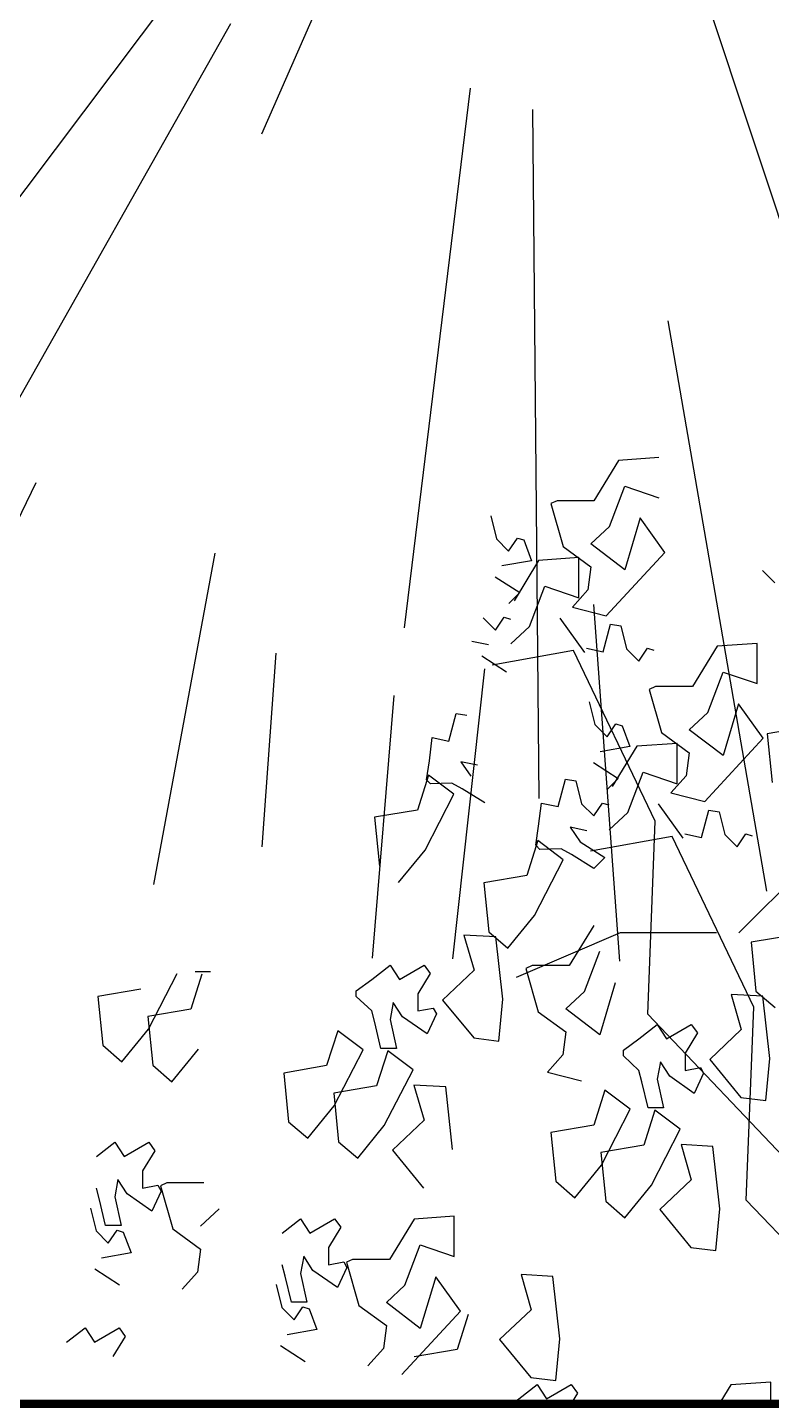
# Model space of a CAD drawing. Header units: metres. Extents: x -1655 to 449, y 40 to 361.
# Drawn here: x 144.398 to 144.75, y 49.435 to 50.084 of the extents above; entities that cross this region are included whole.
import ezdxf

# ---------------------------------------------------------------- set-up
doc = ezdxf.new("R2010")
doc.units = ezdxf.units.M
doc.header["$MEASUREMENT"] = 0
doc.linetypes.add('ACAD_ISO10W100', pattern=[18, 12, -3, 0, -3])
doc.layers.add('13', color=13, linetype='Continuous', lineweight=9)
doc.layers.add('paisajismo', color=7, linetype='Continuous')

# ---------------------------------------------------------------- blocks, each defined once
blk = doc.blocks.new('derakht1')
at = {"layer": 'paisajismo', "color": 96}
for p, q in [((4591.53818, 2088.12362), (4591.50097, 2088.03876)), ((4591.4858, 2088.07145), (4591.41902, 2087.98274)), ((4591.59147, 2088.06733), (4591.6297, 2087.95225)), ((4591.49466, 2088.06126), (4591.42542, 2087.93874)), ((4591.54356, 2088.04815), (4591.53009, 2087.93793)), ((4591.55634, 2088.04375), (4591.55763, 2087.90302)), ((4591.58393, 2088.00057), (4591.60412, 2087.88414)), ((4591.45488, 2087.9675), (4591.42306, 2087.90174)), ((4591.49147, 2087.95317), (4591.47892, 2087.88545)), ((4591.56876, 2087.94266), (4591.57408, 2087.8698)), ((4591.50393, 2087.93272), (4591.50108, 2087.89314)), ((4591.54652, 2087.92952), (4591.54001, 2087.87029)), ((4591.52797, 2087.92408), (4591.52357, 2087.87044))]:
    blk.add_line(p, q, dxfattribs=at)
blk = doc.blocks.new('A$C78ED2221')
at = {"layer": 'paisajismo', "color": 86}
for p, q in [((1.3661, 1.1563), (1.5839, 0.949)), ((1.9572, 0.9387), (2.0713, 1.0527)), ((2.2455, 1.0383), (2.2352, 0.9783)), ((1.6258, 1.0189), (1.8435, 0.8116)), ((1.9542, 1.0156), (1.944, 0.9557)), ((1.2734, 0.9834), (1.3297, 0.9834)), ((1.3297, 0.9834), (1.3257, 0.9274)), ((1.723, 0.9765), (1.7815, 0.982)), ((1.7815, 0.982), (1.8686, 0.9722)), ((1.8759, 0.9625), (1.8528, 0.9892)), ((2.2352, 0.9783), (2.1671, 0.9852)), ((2.4632, 0.9717), (2.4461, 0.9888)), ((1.5839, 0.949), (1.8535, 0.9594)), ((1.7274, 0.9415), (1.723, 0.9765)), ((1.8535, 0.9594), (2.092, 0.8454)), ((1.8686, 0.9722), (1.8712, 0.9279)), ((1.944, 0.9557), (1.8759, 0.9625)), ((2.1406, 0.891), (2.229, 0.9728)), ((2.229, 0.9728), (2.2771, 0.9383)), ((2.3053, 0.9642), (2.3615, 0.9642)), ((2.3214, 0.9168), (2.3053, 0.9642)), ((2.3615, 0.9642), (2.3575, 0.9082)), ((1.7802, 0.898), (1.7274, 0.9415)), ((1.822, 0.9421), (1.7802, 0.898)), ((1.8712, 0.9279), (1.822, 0.9421)), ((2.0773, 0.9362), (2.0953, 0.9485)), ((2.0953, 0.9485), (2.0927, 0.9572)), ((1.3257, 0.9274), (1.2695, 0.8931)), ((2.0944, 0.9191), (2.0773, 0.9362)), ((2.2771, 0.9383), (2.2049, 0.9168)), ((1.5134, 0.9066), (1.5719, 0.9121)), ((1.5178, 0.8716), (1.5134, 0.9066)), ((1.5719, 0.9121), (1.659, 0.9024)), ((1.659, 0.9024), (1.6616, 0.858)), ((1.9572, 0.9076), (1.9572, 0.7728)), ((2.1264, 0.9114), (2.0944, 0.9191)), ((2.1288, 0.8968), (2.1264, 0.9114)), ((2.2049, 0.9168), (2.241, 0.8695)), ((2.2652, 0.8954), (2.3214, 0.9168)), ((2.3575, 0.9082), (2.3013, 0.8738)), ((1.7611, 0.8894), (1.733, 0.8765)), ((1.7692, 0.8851), (1.7611, 0.8894)), ((1.7651, 0.8637), (1.7692, 0.8851)), ((2.0902, 0.8867), (2.1288, 0.8968)), ((2.0953, 0.8633), (2.0902, 0.8867)), ((2.1527, 0.8437), (2.1406, 0.891)), ((2.241, 0.8695), (2.2652, 0.8954)), ((1.733, 0.8765), (1.7571, 0.8421)), ((1.7893, 0.8637), (1.7651, 0.8637)), ((1.8174, 0.8809), (1.7893, 0.8637)), ((1.8093, 0.8378), (1.8294, 0.8723)), ((1.8294, 0.8723), (1.8174, 0.8809)), ((2.1767, 0.8652), (2.1527, 0.8437)), ((2.2089, 0.8695), (2.1767, 0.8652)), ((2.237, 0.8308), (2.2089, 0.8695)), ((2.3013, 0.8738), (2.3013, 0.8222)), ((1.6828, 0.8568), (1.7096, 0.8214)), ((2.092, 0.8454), (2.0713, 0.7314)), ((2.0893, 0.861), (2.1374, 0.8265)), ((2.1655, 0.8524), (2.2218, 0.8524)), ((2.1817, 0.805), (2.1655, 0.8524)), ((2.2218, 0.8524), (2.2178, 0.7964)), ((1.753, 0.8248), (1.7129, 0.8335)), ((1.7129, 0.8335), (1.7129, 0.812)), ((1.7772, 0.8292), (1.753, 0.8248)), ((1.7571, 0.8421), (1.7772, 0.8292)), ((1.8294, 0.8248), (1.8093, 0.8378)), ((1.8093, 0.7991), (1.8294, 0.8248)), ((2.2972, 0.8136), (2.237, 0.8308)), ((2.4002, 0.7536), (2.4887, 0.8354)), ((2.4887, 0.8354), (2.5368, 0.801)), ((2.581, 0.7794), (2.5649, 0.8268)), ((2.6211, 0.8268), (2.6172, 0.7708)), ((1.6608, 0.806), (1.6505, 0.7461)), ((1.7096, 0.8214), (1.6608, 0.806)), ((1.7129, 0.812), (1.7491, 0.8034)), ((1.8435, 0.8116), (2.1131, 0.822)), ((2.1131, 0.822), (2.3516, 0.708)), ((2.3013, 0.8222), (2.2972, 0.8136)), ((2.3369, 0.7988), (2.3549, 0.8111)), ((2.3549, 0.8111), (2.3523, 0.8199)), ((1.6329, 0.7468), (1.7107, 0.787)), ((1.7107, 0.787), (1.7376, 0.7516)), ((1.7491, 0.8034), (1.7651, 0.7991)), ((1.7651, 0.7991), (1.7852, 0.7775)), ((1.7932, 0.7775), (1.8093, 0.7991)), ((2.1254, 0.7836), (2.1817, 0.805)), ((2.2178, 0.7964), (2.1616, 0.762)), ((2.354, 0.7817), (2.3369, 0.7988)), ((2.5368, 0.801), (2.4645, 0.7794)), ((1.5824, 0.7529), (1.5593, 0.7796)), ((1.7852, 0.7775), (1.7932, 0.7775)), ((1.9572, 0.7728), (1.895, 0.6277)), ((2.1013, 0.7577), (2.1254, 0.7836)), ((2.1728, 0.7702), (2.1576, 0.7549)), ((2.195, 0.7356), (2.1728, 0.7702)), ((2.2174, 0.7863), (2.2101, 0.745)), ((2.2464, 0.7756), (2.2174, 0.7863)), ((2.249, 0.7668), (2.2464, 0.7756)), ((2.386, 0.774), (2.354, 0.7817)), ((2.3884, 0.7595), (2.386, 0.774)), ((2.4645, 0.7794), (2.5006, 0.7321)), ((2.5248, 0.758), (2.581, 0.7794)), ((2.6172, 0.7708), (2.5609, 0.7364)), ((1.6505, 0.7461), (1.5824, 0.7529)), ((1.7376, 0.7516), (1.6887, 0.7361)), ((1.8872, 0.7661), (1.8149, 0.7446)), ((2.0623, 0.7516), (2.0471, 0.7364)), ((2.0845, 0.7171), (2.0623, 0.7516)), ((2.1205, 0.736), (2.1385, 0.7483)), ((2.1385, 0.7483), (2.1359, 0.7571)), ((2.231, 0.7546), (2.249, 0.7668)), ((2.2481, 0.7375), (2.231, 0.7546)), ((2.3498, 0.7493), (2.3884, 0.7595)), ((2.3549, 0.7259), (2.3498, 0.7493)), ((2.4123, 0.7063), (2.4002, 0.7536)), ((2.5006, 0.7321), (2.5248, 0.758)), ((1.5873, 0.7097), (1.6329, 0.7468)), ((1.6887, 0.7361), (1.6785, 0.6762)), ((1.8149, 0.7446), (1.8511, 0.6973)), ((1.8752, 0.7231), (1.9315, 0.7446)), ((1.9676, 0.736), (1.9114, 0.7016)), ((2.0471, 0.7364), (2.0666, 0.7048)), ((2.1376, 0.719), (2.1205, 0.736)), ((2.2801, 0.7297), (2.2481, 0.7375)), ((2.4686, 0.7321), (2.4364, 0.7279)), ((2.4967, 0.6934), (2.4686, 0.7321)), ((2.5609, 0.7364), (2.5609, 0.6848)), ((1.3143, 0.7132), (1.2862, 0.696)), ((1.3263, 0.7046), (1.3143, 0.7132)), ((1.6104, 0.6831), (1.5873, 0.7097)), ((1.7628, 0.6715), (1.7507, 0.7188)), ((1.8511, 0.6973), (1.8752, 0.7231)), ((2.1047, 0.7031), (2.0845, 0.7171)), ((2.0996, 0.7265), (2.1047, 0.7031)), ((2.1696, 0.7112), (2.1376, 0.719)), ((2.172, 0.6967), (2.1696, 0.7112)), ((2.3489, 0.7236), (2.397, 0.6892)), ((2.4364, 0.7279), (2.4123, 0.7063)), ((2.4413, 0.6676), (2.4252, 0.715)), ((2.4252, 0.715), (2.4814, 0.715)), ((2.4814, 0.715), (2.4774, 0.659)), ((1.3062, 0.6701), (1.3263, 0.7046)), ((1.7868, 0.693), (1.7628, 0.6715)), ((1.819, 0.6973), (1.7868, 0.693)), ((1.8471, 0.6585), (1.819, 0.6973)), ((1.9114, 0.7016), (1.9114, 0.65)), ((1.9813, 0.6532), (2.0592, 0.6933)), ((2.0592, 0.6933), (2.086, 0.6579)), ((2.0666, 0.7048), (2.0748, 0.6904)), ((2.1335, 0.6865), (2.172, 0.6967)), ((2.3516, 0.708), (2.3309, 0.594)), ((2.5569, 0.6762), (2.4967, 0.6934)), ((1.3317, 0.683), (1.3902, 0.6886)), ((1.3361, 0.648), (1.3317, 0.683)), ((1.3902, 0.6886), (1.4773, 0.6788)), ((1.4773, 0.6788), (1.48, 0.6345)), ((1.6785, 0.6762), (1.6104, 0.6831)), ((2.0748, 0.6904), (2.0738, 0.6609)), ((2.1385, 0.6632), (2.1335, 0.6865)), ((2.5609, 0.6848), (2.5569, 0.6762)), ((1.3263, 0.6572), (1.3062, 0.6701)), ((1.3062, 0.6314), (1.3263, 0.6572)), ((1.9073, 0.6414), (1.8471, 0.6585)), ((1.9357, 0.6161), (1.9813, 0.6532)), ((2.086, 0.6579), (2.0372, 0.6425)), ((2.0738, 0.6609), (2.0795, 0.6553)), ((2.0795, 0.6553), (2.1061, 0.6591)), ((2.1061, 0.6591), (2.1385, 0.6632)), ((2.3851, 0.6462), (2.4413, 0.6676)), ((2.4774, 0.659), (2.4212, 0.6247)), ((1.389, 0.6045), (1.3361, 0.648)), ((1.4308, 0.6487), (1.389, 0.6045)), ((1.48, 0.6345), (1.4308, 0.6487)), ((1.9114, 0.65), (1.9073, 0.6414)), ((2.0372, 0.6425), (2.0269, 0.5826)), ((2.3609, 0.6203), (2.3851, 0.6462)), ((2.477, 0.6489), (2.4697, 0.6076)), ((2.506, 0.6382), (2.477, 0.6489)), ((2.5086, 0.6295), (2.506, 0.6382)), ((1.9588, 0.5894), (1.9357, 0.6161)), ((2.3442, 0.5798), (2.322, 0.6143)), ((2.3982, 0.611), (2.3956, 0.6197)), ((2.4324, 0.6328), (2.4172, 0.6175)), ((2.4546, 0.5983), (2.4324, 0.6328)), ((2.4906, 0.6172), (2.5086, 0.6295)), ((2.5077, 0.6001), (2.4906, 0.6172)), ((1.8059, 0.6034), (1.8644, 0.6089)), ((1.8104, 0.5684), (1.8059, 0.6034)), ((1.8644, 0.6089), (1.9515, 0.5991)), ((1.9515, 0.5991), (1.9542, 0.5548)), ((2.3802, 0.5987), (2.3982, 0.611)), ((2.3972, 0.5816), (2.3802, 0.5987)), ((2.5397, 0.5924), (2.5077, 0.6001)), ((2.0269, 0.5826), (1.9588, 0.5894)), ((2.1387, 0.5838), (2.1582, 0.5521)), ((2.3593, 0.5891), (2.3643, 0.5658)), ((1.4242, 0.5609), (1.3754, 0.5454)), ((1.8632, 0.5249), (1.8104, 0.5684)), ((1.905, 0.569), (1.8632, 0.5249)), ((1.9542, 0.5548), (1.905, 0.569)), ((2.1963, 0.5505), (2.1762, 0.5645)), ((2.1913, 0.5738), (2.1963, 0.5505)), ((2.2637, 0.544), (2.2613, 0.5586)), ((1.3404, 0.468), (1.4288, 0.5498)), ((1.3754, 0.5454), (1.3651, 0.4855)), ((1.4288, 0.5498), (1.4769, 0.5154)), ((1.505, 0.5412), (1.5613, 0.5412)), ((1.5212, 0.4938), (1.505, 0.5412)), ((1.5613, 0.5412), (1.5573, 0.4852)), ((2.0729, 0.5005), (2.1508, 0.5407)), ((2.1508, 0.5407), (2.1776, 0.5053)), ((2.1582, 0.5521), (2.1665, 0.5377)), ((2.1665, 0.5377), (2.1655, 0.5083)), ((2.2251, 0.5339), (2.2637, 0.544)), ((1.7419, 0.5293), (1.7446, 0.4849)), ((2.2301, 0.5105), (2.2251, 0.5339)), ((1.4769, 0.5154), (1.4046, 0.4938)), ((1.6954, 0.4991), (1.6536, 0.455)), ((1.7446, 0.4849), (1.6954, 0.4991)), ((1.8441, 0.5163), (1.816, 0.5034)), ((1.816, 0.5034), (1.84, 0.469)), ((1.8521, 0.512), (1.8441, 0.5163)), ((1.8481, 0.4906), (1.8521, 0.512)), ((1.9003, 0.5077), (1.8722, 0.4906)), ((1.8922, 0.4647), (1.9123, 0.4991)), ((1.9123, 0.4991), (1.9003, 0.5077)), ((2.0274, 0.4635), (2.0729, 0.5005)), ((2.1776, 0.5053), (2.1288, 0.4898)), ((2.1655, 0.5083), (2.1711, 0.5026)), ((2.1711, 0.5026), (2.1977, 0.5065)), ((2.1977, 0.5065), (2.2301, 0.5105)), ((1.4046, 0.4938), (1.4408, 0.4465)), ((1.4649, 0.4724), (1.5212, 0.4938)), ((1.5573, 0.4852), (1.5011, 0.4509)), ((1.6536, 0.455), (1.6008, 0.4985)), ((1.6879, 0.4436), (1.7658, 0.4837)), ((1.7658, 0.4837), (1.7926, 0.4483)), ((1.8722, 0.4906), (1.8481, 0.4906)), ((2.1288, 0.4898), (2.1186, 0.4299)), ((1.4408, 0.4465), (1.4649, 0.4724)), ((1.7959, 0.4604), (1.7959, 0.4389)), ((1.836, 0.4517), (1.7959, 0.4604)), ((1.84, 0.469), (1.8601, 0.4561)), ((1.9123, 0.4517), (1.8922, 0.4647)), ((1.3765, 0.4423), (1.3525, 0.4207)), ((1.4087, 0.4465), (1.3765, 0.4423)), ((1.4368, 0.4078), (1.4087, 0.4465)), ((1.5011, 0.4509), (1.5011, 0.3992)), ((1.6423, 0.4065), (1.6879, 0.4436)), ((1.7926, 0.4483), (1.7437, 0.4329)), ((1.8601, 0.4561), (1.836, 0.4517)), ((1.8922, 0.426), (1.9123, 0.4517)), ((1.7437, 0.4329), (1.7335, 0.373)), ((1.7959, 0.4389), (1.832, 0.4303)), ((1.832, 0.4303), (1.8481, 0.426)), ((1.8481, 0.426), (1.8682, 0.4044)), ((1.8762, 0.4044), (1.8922, 0.426)), ((2.1186, 0.4299), (2.0505, 0.4368)), ((1.497, 0.3906), (1.4368, 0.4078)), ((1.6654, 0.3798), (1.6423, 0.4065)), ((1.7158, 0.3737), (1.7937, 0.4139)), ((1.7937, 0.4139), (1.8205, 0.3785)), ((1.8682, 0.4044), (1.8762, 0.4044)), ((1.4897, 0.3913), (1.4616, 0.3784)), ((1.4977, 0.387), (1.4897, 0.3913)), ((1.4937, 0.3656), (1.4977, 0.387)), ((1.5011, 0.3992), (1.497, 0.3906)), ((1.4616, 0.3784), (1.4856, 0.344)), ((1.5178, 0.3656), (1.4937, 0.3656)), ((1.5459, 0.3827), (1.5178, 0.3656)), ((1.5378, 0.3397), (1.5579, 0.3741)), ((1.5579, 0.3741), (1.5459, 0.3827)), ((1.7335, 0.373), (1.6654, 0.3798)), ((1.6702, 0.3366), (1.7158, 0.3737)), ((1.8205, 0.3785), (1.7717, 0.363)), ((1.4032, 0.3494), (1.3959, 0.3081)), ((1.4322, 0.3386), (1.4032, 0.3494)), ((1.7717, 0.363), (1.7614, 0.3031)), ((1.3808, 0.2987), (1.3586, 0.3332)), ((1.4168, 0.3176), (1.4348, 0.3299)), ((1.4348, 0.3299), (1.4322, 0.3386)), ((1.4816, 0.3267), (1.4415, 0.3354)), ((1.4415, 0.3354), (1.4415, 0.3139)), ((1.5057, 0.3311), (1.4816, 0.3267)), ((1.4856, 0.344), (1.5057, 0.3311)), ((1.5579, 0.3267), (1.5378, 0.3397)), ((1.5378, 0.301), (1.5579, 0.3267)), ((1.6933, 0.31), (1.6702, 0.3366)), ((1.4339, 0.3005), (1.4168, 0.3176)), ((1.4415, 0.3139), (1.4776, 0.3053)), ((1.7614, 0.3031), (1.6933, 0.31)), ((1.4659, 0.2928), (1.4339, 0.3005)), ((1.4776, 0.3053), (1.4937, 0.301)), ((1.5477, 0.187), (1.5718, 0.2129)), ((1.9028, 0.2009), (1.9028, 0.1794)), ((1.4834, 0.1828), (1.4594, 0.1612)), ((1.5156, 0.187), (1.4834, 0.1828)), ((1.5437, 0.1483), (1.5156, 0.187)), ((1.608, 0.1914), (1.608, 0.1397)), ((1.7492, 0.147), (1.7948, 0.1841)), ((1.8507, 0.1734), (1.8404, 0.1135)), ((1.8995, 0.1888), (1.8507, 0.1734)), ((1.8227, 0.1142), (1.9006, 0.1544)), ((1.6039, 0.1311), (1.5437, 0.1483)), ((1.608, 0.1397), (1.6039, 0.1311)), ((1.7723, 0.1203), (1.7492, 0.147)), ((1.5966, 0.1318), (1.5685, 0.1189)), ((1.5685, 0.1189), (1.5925, 0.0845)), ((1.6046, 0.1275), (1.5966, 0.1318)), ((1.6006, 0.1061), (1.6046, 0.1275)), ((1.6528, 0.1232), (1.6247, 0.1061)), ((1.6648, 0.1147), (1.6528, 0.1232)), ((1.8404, 0.1135), (1.7723, 0.1203)), ((1.6247, 0.1061), (1.6006, 0.1061)), ((1.6447, 0.0802), (1.6648, 0.1147)), ((1.7772, 0.0771), (1.8227, 0.1142)), ((1.8786, 0.1035), (1.8683, 0.0436)), ((1.3936, 0.0818), (1.3655, 0.0646)), ((1.4056, 0.0732), (1.3936, 0.0818)), ((1.5101, 0.0899), (1.5028, 0.0486)), ((1.5391, 0.0791), (1.5101, 0.0899)), ((1.5417, 0.0704), (1.5391, 0.0791)), ((1.5925, 0.0845), (1.6126, 0.0716)), ((1.6648, 0.0672), (1.6447, 0.0802)), ((1.8002, 0.0505), (1.7772, 0.0771)), ((1.3855, 0.0387), (1.4056, 0.0732)), ((1.4877, 0.0392), (1.4655, 0.0737)), ((1.5237, 0.0581), (1.5417, 0.0704)), ((1.5408, 0.041), (1.5237, 0.0581)), ((1.5484, 0.0759), (1.5484, 0.0544)), ((1.5885, 0.0672), (1.5484, 0.0759)), ((1.6126, 0.0716), (1.5885, 0.0672)), ((1.6447, 0.0415), (1.6648, 0.0672)), ((1.4056, 0.0258), (1.3855, 0.0387)), ((1.5728, 0.0333), (1.5408, 0.041)), ((1.5484, 0.0544), (1.5845, 0.0458)), ((1.5845, 0.0458), (1.6006, 0.0415)), ((1.8683, 0.0436), (1.8002, 0.0505)), ((1.3855, 0), (1.4056, 0.0258))]:
    blk.add_line(p, q, dxfattribs=at)
at = {"layer": 'paisajismo', "color": 64}
for p, q in [((1.5706, 0.8281), (1.5178, 0.8716)), ((1.6124, 0.8723), (1.5706, 0.8281)), ((1.6616, 0.858), (1.6124, 0.8723)), ((1.6049, 0.8167), (1.6828, 0.8568)), ((1.5593, 0.7796), (1.6049, 0.8167)), ((1.2902, 0.6098), (1.3062, 0.6314)), ((1.6548, 0.539), (1.7419, 0.5293))]:
    blk.add_line(p, q, dxfattribs=at)
blk = doc.blocks.new('AABBSEC')
at = {"layer": '13', "linetype": 'ACAD_ISO10W100', "ltscale": 0.1, "const_width": 0.05}
blk.add_lwpolyline([(6887.74196, 1839.35478), (6887.74196, 1838.50089), (6908.77372, 1838.50089), (6908.77372, 1839.29472)], dxfattribs=at)

msp = doc.modelspace()

# ---------------------------------------------------------------- block references
msp.add_blockref('AABBSEC', (-6745.17256, -1789.09006))
at = {"xscale": 2.312637823219937, "yscale": 2.312637823219937, "zscale": 2.312637823219937}
msp.add_blockref('derakht1', (-10473.97008, -4778.8437), dxfattribs=at)
at = {"color": 1, "xscale": -0.3381494434166233, "yscale": 0.3381494434166233, "zscale": 0.3381494434166233, "rotation": 270}
msp.add_blockref('A$C78ED2221', (144.41675, 48.99455), dxfattribs=at)

doc.saveas('drawing.dxf')
